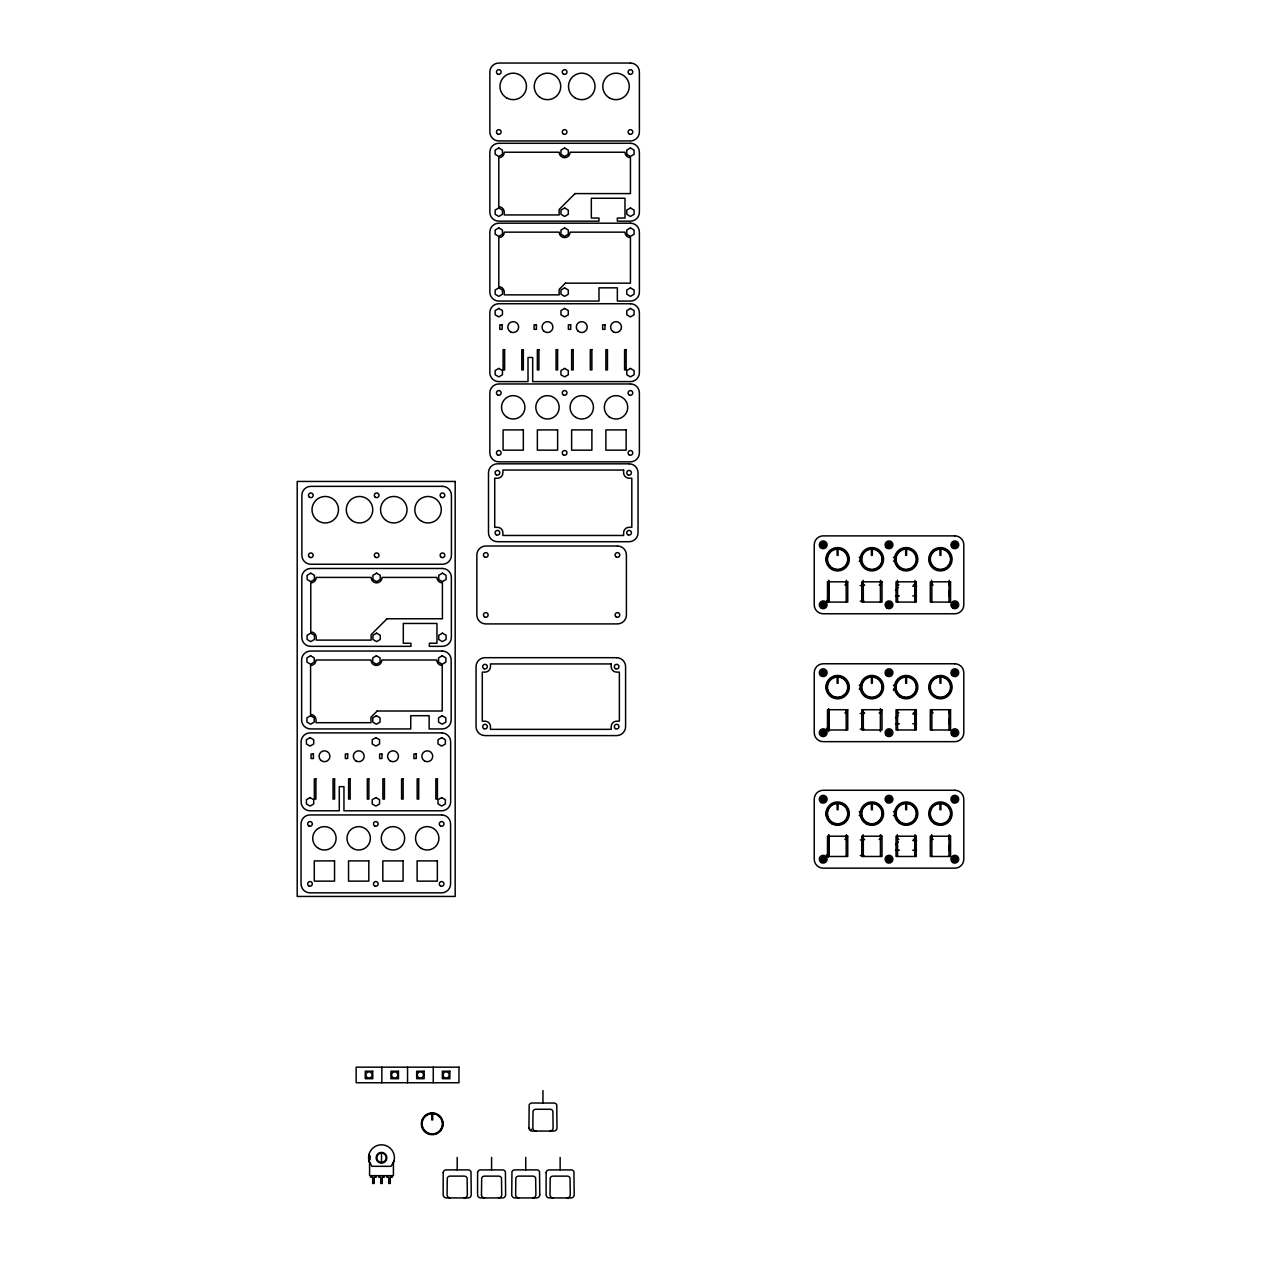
<?xml version="1.0" encoding="UTF-8"?>
<svg xmlns="http://www.w3.org/2000/svg" width="1261" height="1261" viewBox="0 0 1261 1261"><rect width="100%" height="100%" fill="white"/><g stroke="black" fill="none" stroke-linecap="round" stroke-linejoin="round"><path stroke-width="1.5" d="M369 1154.398L369 1161.097L371.916 1166.315L391.083 1166.315L393.984 1161.097M895.483 590.164L898.131 587.516M895.483 718.061L898.131 715.413M895.483 844.555L898.131 841.907M859.214 557.299L860.506 557.299L860.506 561.192L859.214 561.192M893.482 557.299L894.79 557.299L894.79 561.192L893.482 561.192M844.854 584.946L846.415 584.946L846.415 580.281M864.636 584.946L863.076 584.946L863.076 580.281M879.122 584.946L880.682 584.946L880.682 580.281M898.904 584.946L897.359 584.946L897.359 580.281M913.405 584.946L914.95 584.946L914.95 580.281M933.187 584.946L931.627 584.946L931.627 580.281M860.254 585.577L863.927 585.577M912.822 586.192L916.637 586.192M895.531 595.854L899.361 595.854M912.759 595.854L916.574 595.854M860.254 601.15L863.927 601.15M859.214 685.196L860.506 685.196L860.506 689.089L859.214 689.089M893.482 685.196L894.79 685.196L894.79 689.089L893.482 689.089L893.671 690.492M844.854 712.843L846.415 712.843L846.415 709.722M864.636 712.843L863.076 712.843L863.076 709.722M879.122 712.843L880.682 712.843L880.682 709.722M898.904 712.843L897.359 712.843L897.359 709.722M913.405 712.843L914.95 712.843L914.95 709.722M933.187 712.843L931.627 712.843L931.627 709.722M860.254 713.458L863.927 713.458M912.822 714.089L916.637 714.089M895.531 723.751L899.361 723.751M912.759 723.751L916.574 723.751M860.254 729.047L863.927 729.047M859.214 811.69L860.506 811.69L860.506 815.583L859.214 815.583M893.482 811.69L894.79 811.69L894.79 815.583L893.482 815.583M844.854 839.337L846.415 839.337L846.415 834.656M864.636 839.337L863.076 839.337L863.076 834.656M879.122 839.337L880.682 839.337L880.682 834.656M898.904 839.337L897.359 839.337L897.359 834.656M913.405 839.337L914.95 839.337L914.95 834.656M933.187 839.337L931.627 839.337L931.627 834.656M860.254 839.952L863.927 839.952M912.822 840.583L916.637 840.583M895.531 850.245L899.361 850.245M912.759 850.245L916.574 850.245M860.254 855.541L863.927 855.541M368.827 1155.801L370.119 1155.801L370.119 1159.694L368.827 1159.694M949.375 590.873L949.375 596.264M949.375 718.754L949.375 724.161M949.375 845.248L949.375 850.655M949.234 580.281L949.234 584.946M949.234 709.722L949.234 712.843M949.234 834.656L949.234 839.337M948.997 581.825L948.997 602.08M948.997 709.722L948.997 729.977M948.997 836.216L948.997 856.471M940.895 549.181L940.895 555.344L939.965 555.344L939.965 549.181M940.895 677.078L940.895 683.241L939.965 683.241L939.965 677.078M940.895 803.572L940.895 809.735L939.965 809.735L939.965 803.572M931.863 581.825L931.863 602.08M931.863 709.722L931.863 729.977M931.863 836.216L931.863 856.471M915.738 590.873L915.738 596.264M915.738 718.754L915.738 724.161M915.738 845.248L915.738 850.655M914.729 581.825L914.729 602.08M914.729 709.722L914.729 729.977M914.729 836.216L914.729 856.471M906.627 549.181L906.627 555.344L905.682 555.344L905.682 549.181M906.627 677.078L906.627 683.241L905.682 683.241L905.682 677.078M906.627 803.572L906.627 809.735L905.682 809.735L905.682 803.572M897.58 581.825L897.58 602.08M897.58 709.722L897.58 729.977M897.58 836.216L897.58 856.471M895.089 556.984L895.089 561.508M895.089 684.881L895.089 689.404M895.089 811.375L895.089 815.883M880.367 580.643L880.446 602.08M880.367 708.524L880.367 731.585M880.367 835.018L880.446 856.471M872.344 549.181L872.344 555.344L871.414 555.344L871.414 549.181M872.344 677.078L872.344 683.241L871.414 683.241L871.414 677.078M872.344 803.572L872.344 809.735L871.414 809.735L871.414 803.572M863.312 581.825L863.312 602.08M863.312 709.722L863.312 729.977M863.312 836.216L863.312 856.471M860.822 556.984L860.822 561.508M860.822 684.881L860.822 689.404M860.822 811.375L860.822 815.883M846.178 581.825L846.178 602.08M846.178 709.722L846.178 729.977M846.178 836.216L846.178 856.471M838.076 549.181L838.076 555.344L837.146 555.344L837.146 549.181M838.076 677.078L838.076 683.241L837.146 683.241L837.146 677.078M838.076 803.572L838.076 809.735L837.146 809.735L837.146 803.572M829.044 581.825L829.044 602.08M829.044 709.722L829.044 729.977M829.044 836.216L829.044 856.471M828.808 580.281L828.808 584.946M828.808 709.722L828.808 712.843M828.808 834.656L828.808 839.337M828.65 580.643L828.65 601.765M828.65 708.524L828.65 731.585M828.65 835.018L828.65 856.156M826.554 556.984L826.554 561.508M826.554 684.881L826.554 689.404M826.554 811.375L826.554 815.883M560.136 1157.44L560.136 1169.909M542.955 1090.576L542.955 1103.044M539.771 1194.813L539.55 1171.768A2.948 2.948 0 0 0 536.792 1169.893L514.693 1169.893A2.948 2.948 0 0 0 511.95 1171.768L511.73 1194.813A3.152 3.152 0 0 0 514.914 1197.918L536.571 1197.934A3.152 3.152 0 0 0 539.787 1194.813M528.942 1127.965L529.163 1104.92A2.948 2.948 0 0 1 531.906 1103.028L554.02 1103.044A2.948 2.948 0 0 1 556.763 1104.92L556.984 1127.965A3.152 3.152 0 0 1 553.8 1131.054L532.126 1131.085A3.152 3.152 0 0 1 528.911 1127.965M525.742 1157.425L525.742 1169.893M491.585 1157.44L491.585 1169.909M481.466 1194.829L481.686 1178.026A2.948 2.948 0 0 1 484.429 1176.135L498.757 1176.135A2.948 2.948 0 0 1 501.5 1178.026L501.72 1194.829A3.152 3.152 0 0 1 498.521 1197.918M457.207 1157.425L457.207 1169.893M433.264 1067.169L433.264 1082.742M432.696 1113.747L432.696 1119.926L431.766 1119.926L431.766 1113.747M407.555 1067.169L407.555 1082.742M393.416 1162.469L393.416 1175.662L369.583 1175.662L369.583 1162.469M392.25 1175.662L392.25 1177.222L390.295 1177.222L390.295 1183.448L388.735 1183.448L388.735 1177.222L386.796 1177.222L386.796 1175.662M384.227 1175.662L384.227 1177.222L382.272 1177.222L382.272 1183.448L380.712 1183.448L380.712 1177.222L378.773 1177.222L378.773 1175.662M381.847 1067.169L381.847 1082.742M381.5 1153.074L381.5 1162.421M376.204 1175.662L376.204 1177.222L374.249 1177.222L374.249 1183.448L372.689 1183.448L372.689 1177.222L370.75 1177.222L370.75 1175.662M882.085 810.902A10.561 10.561 0 0 1 874.614 823.827M869.144 823.827A10.561 10.561 0 0 1 862.745 818.909M861.689 816.356A10.561 10.561 0 0 1 861.689 810.902M864.415 806.157A10.561 10.561 0 0 1 879.343 806.157M950.621 810.902A10.561 10.561 0 0 1 947.894 821.1M945.703 822.771A10.561 10.561 0 0 1 943.165 823.827M937.695 823.827A10.561 10.561 0 0 1 930.224 816.356M930.224 810.902A10.561 10.561 0 0 1 931.28 808.348M932.967 806.157A10.561 10.561 0 0 1 943.165 803.43M945.703 804.486A10.561 10.561 0 0 1 949.565 808.348M826.522 854.863A5.454 5.454 0 0 1 828.241 857.102M916.353 810.902A10.561 10.561 0 0 1 916.353 816.356M915.297 818.909A10.561 10.561 0 0 1 913.626 821.1M911.435 822.771A10.561 10.561 0 0 1 908.882 823.827M903.428 823.827A10.561 10.561 0 0 1 895.956 810.902M898.683 806.157A10.561 10.561 0 0 1 915.297 808.348M847.818 816.356A10.561 10.561 0 0 1 840.346 823.827M834.877 823.827A10.561 10.561 0 0 1 832.339 822.771M830.148 821.1A10.561 10.561 0 0 1 832.339 804.486M834.877 803.43A10.561 10.561 0 0 1 845.075 806.157M846.762 808.348A10.561 10.561 0 0 1 847.818 810.902M874.614 676.936A10.561 10.561 0 0 1 877.167 696.277M874.614 697.333A10.561 10.561 0 0 1 869.144 697.333M866.606 696.277A10.561 10.561 0 0 1 869.144 676.936M947.894 679.679A10.561 10.561 0 0 1 945.703 696.277M943.165 697.333A10.561 10.561 0 0 1 932.967 694.606M931.28 692.415A10.561 10.561 0 0 1 929.861 687.135M930.224 684.408A10.561 10.561 0 0 1 937.695 676.936M943.165 676.936A10.561 10.561 0 0 1 945.703 677.992M908.882 676.936A10.561 10.561 0 0 1 911.435 696.277M908.882 697.333A10.561 10.561 0 0 1 895.956 689.877A10.561 10.561 0 0 1 903.428 676.936M826.522 728.385A5.454 5.454 0 0 1 828.241 730.623M848.164 687.135A10.561 10.561 0 0 1 846.762 692.415M845.075 694.606A10.561 10.561 0 0 1 834.877 697.333M832.339 696.277A10.561 10.561 0 0 1 834.877 676.936M840.346 676.936A10.561 10.561 0 0 1 847.818 684.408M826.522 600.488A5.454 5.454 0 0 1 827.925 602.08M484.65 1197.918A3.152 3.152 0 0 1 481.434 1194.829M464.143 1197.918A3.152 3.152 0 0 0 467.358 1194.813L467.106 1178.01A2.948 2.948 0 0 0 464.363 1176.119L450.035 1176.119A2.948 2.948 0 0 0 447.292 1178.01L447.072 1194.813A3.152 3.152 0 0 0 450.272 1197.918M532.678 1197.918A3.152 3.152 0 0 0 535.893 1194.813L535.641 1178.01A2.948 2.948 0 0 0 532.899 1176.119L518.586 1176.119A2.948 2.948 0 0 0 515.844 1178.01L515.623 1194.813A3.152 3.152 0 0 0 518.807 1197.918M531.559 1129.43A1.576 1.576 0 0 1 531.07 1129.162M549.891 1131.054A3.152 3.152 0 0 0 553.106 1127.965L552.87 1111.146A2.948 2.948 0 0 0 550.127 1109.27L535.799 1109.27A2.948 2.948 0 0 0 533.056 1111.146L532.836 1127.965A3.152 3.152 0 0 0 536.02 1131.054M947.894 551.782A10.561 10.561 0 0 1 947.894 566.709M943.165 569.452A10.561 10.561 0 0 1 930.224 561.98M930.224 556.511A10.561 10.561 0 0 1 943.165 549.039M916.353 556.511A10.561 10.561 0 0 1 916.353 561.98M915.297 564.518A10.561 10.561 0 0 1 913.626 566.709M908.882 569.452A10.561 10.561 0 0 1 900.874 550.095M903.428 549.039A10.561 10.561 0 0 1 908.882 549.039M913.626 551.782A10.561 10.561 0 0 1 915.297 553.973M877.167 550.095A10.561 10.561 0 0 1 869.144 569.452M861.689 561.98A10.561 10.561 0 0 1 861.689 556.511M869.144 549.039A10.561 10.561 0 0 1 874.614 549.039M847.818 561.98A10.561 10.561 0 0 1 834.877 569.452M830.148 566.709A10.561 10.561 0 0 1 830.148 551.782M834.877 549.039A10.561 10.561 0 0 1 847.818 556.511M442.438 1121.076A10.561 10.561 0 0 1 439.695 1131.275M437.52 1132.961A10.561 10.561 0 0 1 434.966 1134.017M429.497 1134.017A10.561 10.561 0 0 1 422.041 1126.546M422.041 1121.076A10.561 10.561 0 0 1 423.081 1118.539M424.768 1116.348A10.561 10.561 0 0 1 434.966 1113.621M437.52 1114.661A10.561 10.561 0 0 1 441.382 1118.539M370.293 1164.202A12.925 12.925 0 0 1 381.5 1144.815A12.925 12.925 0 0 1 392.691 1164.202M567.072 1197.918A3.152 3.152 0 0 0 570.287 1194.829L570.035 1178.026A2.948 2.948 0 0 0 567.292 1176.135L552.98 1176.135A2.948 2.948 0 0 0 550.222 1178.026L550.001 1194.829A3.152 3.152 0 0 0 553.201 1197.918M443.21 1172.557L443.178 1194.813A3.152 3.152 0 0 0 446.362 1197.918L468.036 1197.934A3.152 3.152 0 0 0 471.251 1194.813L470.999 1171.768A2.948 2.948 0 0 0 468.257 1169.893L446.142 1169.893A2.948 2.948 0 0 0 443.399 1171.768L443.21 1172.557M477.588 1172.572L477.572 1194.829A3.152 3.152 0 0 0 480.756 1197.918L502.43 1197.95A3.152 3.152 0 0 0 505.629 1194.829L505.393 1171.784A2.948 2.948 0 0 0 502.65 1169.909L480.536 1169.909A2.948 2.948 0 0 0 477.793 1171.784L477.588 1172.572M546.139 1172.572L546.108 1194.829A3.152 3.152 0 0 0 549.307 1197.918L570.965 1197.95A3.152 3.152 0 0 0 574.181 1194.829L573.928 1171.784A2.948 2.948 0 0 0 571.186 1169.909L549.071 1169.909A2.948 2.948 0 0 0 546.328 1171.784L546.139 1172.572M575.063 193.595L559.159 209.484L559.159 214.937L504.258 214.937L504.258 212.211A5.454 5.454 0 0 0 498.804 206.757L498.804 157.688A5.454 5.454 0 0 0 504.258 152.234L559.159 152.234A5.454 5.454 0 0 0 564.613 157.688A5.454 5.454 0 0 0 570.067 152.234L624.983 152.234A5.454 5.454 0 0 0 630.437 157.688L630.437 193.595L575.063 193.595M565.401 283.158L559.159 289.399L559.159 294.853L504.258 294.853L504.258 292.126A5.454 5.454 0 0 0 498.804 286.673L498.804 237.604A5.454 5.454 0 0 0 504.258 232.15L559.159 232.15A5.454 5.454 0 0 0 564.613 237.604A5.454 5.454 0 0 0 570.067 232.15L624.983 232.15A5.454 5.454 0 0 0 630.437 237.604L630.437 283.158L565.401 283.158M387.032 618.773L371.144 634.661L371.144 640.115L316.227 640.115L316.227 637.388A5.454 5.454 0 0 0 310.773 631.934L310.773 582.866A5.454 5.454 0 0 0 316.227 577.412L371.144 577.412A5.454 5.454 0 0 0 376.598 582.866A5.454 5.454 0 0 0 382.036 577.412L436.952 577.412A5.454 5.454 0 0 0 442.406 582.866L442.406 618.773L387.032 618.773M377.181 711.015L370.955 717.257L370.955 722.695L316.038 722.695L316.038 719.968A5.454 5.454 0 0 0 310.584 714.53L310.584 665.445A5.454 5.454 0 0 0 316.038 660.007L370.955 660.007A5.454 5.454 0 0 0 376.393 665.445A5.454 5.454 0 0 0 381.847 660.007L436.763 660.007A5.454 5.454 0 0 0 442.217 665.445L442.217 711.015L377.181 711.015M498.804 148.01L495.147 150.122L495.147 154.346L498.804 156.459L502.461 154.346L502.461 150.122L498.804 148.01M564.613 148.01L560.956 150.122L560.956 154.346L564.613 156.459L568.285 154.346L568.285 150.122L564.613 148.01M498.804 207.986L495.147 210.098L495.147 214.323L498.804 216.435L502.461 214.323L502.461 210.098L498.804 207.986M630.437 148.01L626.78 150.122L626.78 154.346L630.437 156.459L634.094 154.346L634.094 150.122L630.437 148.01M498.804 227.926L495.147 230.038L495.147 234.262L498.804 236.374L502.461 234.262L502.461 230.038L498.804 227.926M564.613 207.986L560.956 210.098L560.956 214.323L564.613 216.435L568.285 214.323L568.285 210.098L564.613 207.986M564.613 227.926L560.956 230.038L560.956 234.262L564.613 236.374L568.285 234.262L568.285 230.038L564.613 227.926M630.437 207.986L626.78 210.098L626.78 214.323L630.437 216.435L634.094 214.323L634.094 210.098L630.437 207.986M498.804 287.902L495.147 290.014L495.147 294.239L498.804 296.351L502.461 294.239L502.461 290.014L498.804 287.902M630.437 227.926L626.78 230.038L626.78 234.262L630.437 236.374L634.094 234.262L634.094 230.038L630.437 227.926M498.804 308.456L495.147 310.569L495.147 314.793L498.804 316.905L502.461 314.793L502.461 310.569L498.804 308.456M564.613 287.902L560.956 290.014L560.956 294.239L564.613 296.351L568.285 294.239L568.285 290.014L564.613 287.902M564.613 308.456L560.956 310.569L560.956 314.793L564.613 316.905L568.285 314.793L568.285 310.569L564.613 308.456M630.437 287.902L626.78 290.014L626.78 294.239L630.437 296.351L634.094 294.239L634.094 290.014L630.437 287.902M498.804 368.433L495.147 370.545L495.147 374.769L498.804 376.881L502.461 374.769L502.461 370.545L498.804 368.433M630.437 308.456L626.78 310.569L626.78 314.793L630.437 316.905L634.094 314.793L634.094 310.569L630.437 308.456M564.613 368.433L560.956 370.545L560.956 374.769L564.613 376.881L568.285 374.769L568.285 370.545L564.613 368.433M630.437 368.433L626.78 370.545L626.78 374.769L630.437 376.881L634.094 374.769L634.094 370.545L630.437 368.433M310.773 573.188L307.117 575.3L307.117 579.524L310.773 581.636L314.43 579.524L314.43 575.3L310.773 573.188M376.598 573.188L372.925 575.3L372.925 579.524L376.598 581.636L380.255 579.524L380.255 575.3L376.598 573.188M310.773 633.164L307.117 635.276L307.117 639.5L310.773 641.613L314.43 639.5L314.43 635.276L310.773 633.164M442.406 573.188L438.749 575.3L438.749 579.524L442.406 581.636L446.063 579.524L446.063 575.3L442.406 573.188M310.584 655.767L306.927 657.879L306.927 662.12L310.584 664.232L314.241 662.12L314.241 657.879L310.584 655.767M376.598 633.164L372.925 635.276L372.925 639.5L376.598 641.613L380.255 639.5L380.255 635.276L376.598 633.164M376.393 655.767L372.736 657.879L372.736 662.12L376.393 664.232L380.065 662.12L380.065 657.879L376.393 655.767M442.406 633.164L438.749 635.276L438.749 639.5L442.406 641.613L446.063 639.5L446.063 635.276L442.406 633.164M310.584 715.744L306.927 717.856L306.927 722.096L310.584 724.208L314.241 722.096L314.241 717.856L310.584 715.744M442.217 655.767L438.56 657.879L438.56 662.12L442.217 664.232L445.874 662.12L445.874 657.879L442.217 655.767M310.064 737.622L306.407 739.734L306.407 743.974L310.064 746.086L313.721 743.974L313.721 739.734L310.064 737.622M376.393 715.744L372.736 717.856L372.736 722.096L376.393 724.208L380.065 722.096L380.065 717.856L376.393 715.744M375.888 737.622L372.216 739.734L372.216 743.974L375.888 746.086L379.545 743.974L379.545 739.734L375.888 737.622M442.217 715.744L438.56 717.856L438.56 722.096L442.217 724.208L445.874 722.096L445.874 717.856L442.217 715.744M310.064 797.598L306.407 799.71L306.407 803.935L310.064 806.063L313.721 803.935L313.721 799.71L310.064 797.598M441.697 737.622L438.04 739.734L438.04 743.974L441.697 746.086L445.354 743.974L445.354 739.734L441.697 737.622M375.888 797.598L372.216 799.71L372.216 803.935L375.888 806.063L379.545 803.935L379.545 799.71L375.888 797.598M823.197 543.27L821.857 544.058L823.197 546.391L824.552 545.619L823.197 543.27M441.697 797.598L438.04 799.71L438.04 803.935L441.697 806.063L445.354 803.935L445.354 799.71L441.697 797.598M889.021 543.27L887.665 544.058L889.021 546.391L890.361 545.619L889.021 543.27M823.197 603.247L821.857 604.035L823.197 606.368L824.552 605.595L823.197 603.247M954.829 543.27L953.489 544.058L954.829 546.391L956.185 545.619L954.829 543.27M889.021 603.247L887.665 604.035L889.021 606.368L890.361 605.595L889.021 603.247M823.197 671.167L821.857 671.955L823.197 674.288L824.552 673.516L823.197 671.167M954.829 603.247L953.489 604.035L954.829 606.368L956.185 605.595L954.829 603.247M889.021 671.167L887.665 671.955L889.021 674.288L890.361 673.516L889.021 671.167M823.197 731.144L821.857 731.932L823.197 734.265L824.552 733.476L823.197 731.144M954.829 671.167L953.489 671.955L954.829 674.288L956.185 673.516L954.829 671.167M889.021 731.144L887.665 731.932L889.021 734.265L890.361 733.476L889.021 731.144M823.197 797.661L821.857 798.449L823.197 800.782L824.552 799.994L823.197 797.661M954.829 731.144L953.489 731.932L954.829 734.265L956.185 733.476L954.829 731.144M889.021 797.661L887.665 798.449L889.021 800.782L890.361 799.994L889.021 797.661M823.197 857.638L821.857 858.41L823.197 860.759L824.552 859.97L823.197 857.638M954.829 797.661L953.489 798.449L954.829 800.782L956.185 799.994L954.829 797.661M889.021 857.638L887.665 858.41L889.021 860.759L890.361 859.97L889.021 857.638M954.829 857.638L953.489 858.41L954.829 860.759L956.185 859.97L954.829 857.638M837.619 549.118L834.987 549.465A10.12 10.12 0 0 0 829.312 565.054A10.12 10.12 0 0 0 845.91 565.054A10.12 10.12 0 0 0 840.236 549.465L837.619 549.118M871.887 549.118L869.27 549.465A10.12 10.12 0 0 0 863.596 565.054A10.12 10.12 0 0 0 880.178 565.054A10.12 10.12 0 0 0 874.503 549.465L871.887 549.118M906.155 549.118L903.538 549.465A10.12 10.12 0 0 0 897.864 565.054A10.12 10.12 0 0 0 914.446 565.054A10.12 10.12 0 0 0 908.771 549.465L906.155 549.118M940.422 549.118L937.806 549.465A10.12 10.12 0 0 0 932.131 565.054A10.12 10.12 0 0 0 948.713 565.054A10.12 10.12 0 0 0 943.039 549.465L940.422 549.118M837.619 677.015L834.987 677.362A10.12 10.12 0 0 0 829.312 692.951A10.12 10.12 0 0 0 845.91 692.951A10.12 10.12 0 0 0 840.236 677.362L837.619 677.015M871.887 677.015L869.27 677.362A10.12 10.12 0 0 0 863.596 692.951A10.12 10.12 0 0 0 880.178 692.951A10.12 10.12 0 0 0 874.503 677.362L871.887 677.015M906.155 677.015L903.538 677.362A10.12 10.12 0 0 0 897.864 692.951A10.12 10.12 0 0 0 914.446 692.951A10.12 10.12 0 0 0 908.771 677.362L906.155 677.015M940.422 677.015L937.806 677.362A10.12 10.12 0 0 0 932.131 692.951A10.12 10.12 0 0 0 948.713 692.951A10.12 10.12 0 0 0 943.039 677.362L940.422 677.015M837.619 803.509L834.987 803.856A10.12 10.12 0 0 0 829.312 819.445A10.12 10.12 0 0 0 845.91 819.445A10.12 10.12 0 0 0 840.236 803.856L837.619 803.509M871.887 803.509L869.27 803.856A10.12 10.12 0 0 0 863.596 819.445A10.12 10.12 0 0 0 880.178 819.445A10.12 10.12 0 0 0 874.503 803.856L871.887 803.509M906.155 803.509L903.538 803.856A10.12 10.12 0 0 0 897.864 819.445A10.12 10.12 0 0 0 914.446 819.445A10.12 10.12 0 0 0 908.771 803.856L906.155 803.509M940.422 803.509L937.806 803.856A10.12 10.12 0 0 0 932.131 819.445A10.12 10.12 0 0 0 948.713 819.445A10.12 10.12 0 0 0 943.039 803.856L940.422 803.509M432.239 1113.684L429.607 1114.03A10.12 10.12 0 0 0 423.932 1129.62A10.12 10.12 0 0 0 440.53 1129.62A10.12 10.12 0 0 0 434.856 1114.03L432.239 1113.684M630.437 63.05L498.804 63.05A8.953 8.953 0 0 0 489.851 72.003L489.851 131.979A8.953 8.953 0 0 0 498.804 140.933L630.437 140.933A8.953 8.953 0 0 0 639.39 131.979L639.39 72.003A8.953 8.953 0 0 0 630.437 63.05M630.437 143.281L498.804 143.281A8.953 8.953 0 0 0 489.851 152.234L489.851 212.211A8.953 8.953 0 0 0 498.804 221.164L598.975 221.164L598.975 218.043L591.33 218.043L591.33 198.261L624.983 198.261L624.983 218.043L617.354 218.043L617.354 221.164L630.437 221.164A8.953 8.953 0 0 0 639.39 212.211L639.39 152.234A8.953 8.953 0 0 0 630.437 143.281M630.437 223.197L498.804 223.197A8.953 8.953 0 0 0 489.851 232.15L489.851 292.126A8.953 8.953 0 0 0 498.804 301.08L598.975 301.08L598.975 287.839L617.354 287.839L617.354 301.08L630.437 301.08A8.953 8.953 0 0 0 639.39 292.126L639.39 232.15A8.953 8.953 0 0 0 630.437 223.197M630.437 303.728L498.804 303.728A8.953 8.953 0 0 0 489.851 312.681L489.851 372.657A8.953 8.953 0 0 0 498.804 381.61L528.012 381.61L528.012 357.478L532.678 357.478L532.678 381.61L630.437 381.61A8.953 8.953 0 0 0 639.39 372.657L639.39 312.681A8.953 8.953 0 0 0 630.437 303.728M502.146 324.834L499.813 324.834L499.813 329.357L502.146 329.357L502.146 324.834M536.429 324.834L534.081 324.834L534.081 329.357L536.429 329.357L536.429 324.834M570.697 324.834L568.364 324.834L568.364 329.357L570.697 329.357L570.697 324.834M604.965 324.834L602.632 324.834L602.632 329.357L604.965 329.357L604.965 324.834M504.636 349.675L503.092 349.675L503.092 369.93L504.636 369.93L504.636 349.675M523.331 349.675L521.786 349.675L521.786 369.93L523.331 369.93L523.331 349.675M538.92 349.675L537.359 349.675L537.359 369.93L538.92 369.93L538.92 349.675M557.614 349.675L556.054 349.675L556.054 369.93L557.614 369.93L557.614 349.675M573.188 349.675L571.627 349.675L571.627 369.93L573.188 369.93L573.188 349.675M591.882 349.675L590.321 349.675L590.321 369.93L591.882 369.93L591.882 349.675M607.455 349.675L605.895 349.675L605.895 369.93L607.455 369.93L607.455 349.675M626.15 349.675L624.589 349.675L624.589 369.93L626.15 369.93L626.15 349.675M630.437 383.959L498.804 383.959A8.953 8.953 0 0 0 489.851 392.912L489.851 452.888A8.953 8.953 0 0 0 498.804 461.841L630.437 461.841A8.953 8.953 0 0 0 639.39 452.888L639.39 392.912A8.953 8.953 0 0 0 630.437 383.959M523.331 429.906L503.092 429.906L503.092 450.161L523.331 450.161L523.331 429.906M557.614 429.906L537.359 429.906L537.359 450.161L557.614 450.161L557.614 429.906M591.882 429.906L571.627 429.906L571.627 450.161L591.882 450.161L591.882 429.906M626.15 429.906L605.895 429.906L605.895 450.161L626.15 450.161L626.15 429.906M629.081 463.812L497.449 463.812A8.953 8.953 0 0 0 488.496 472.78L488.496 532.741A8.953 8.953 0 0 0 497.449 541.71L629.081 541.71A8.953 8.953 0 0 0 638.034 532.741L638.034 472.78A8.953 8.953 0 0 0 629.081 463.812M623.628 470.054L502.903 470.054L502.903 472.78A5.454 5.454 0 0 1 497.449 478.218L494.722 478.218L494.722 527.303L497.449 527.303A5.454 5.454 0 0 1 502.903 532.741L502.903 535.468L623.628 535.468L623.628 532.741A5.454 5.454 0 0 1 629.081 527.303L631.808 527.303L631.808 478.218L629.081 478.218A5.454 5.454 0 0 1 623.628 472.78L623.628 470.054M455.174 481.45L297.202 481.45L297.202 896.445L455.174 896.445L455.174 481.45M442.469 486.352L310.836 486.352A8.953 8.953 0 0 0 301.883 495.321L301.883 555.297A8.953 8.953 0 0 0 310.836 564.25L442.469 564.25A8.953 8.953 0 0 0 451.422 555.297L451.422 495.321A8.953 8.953 0 0 0 442.469 486.352M954.829 535.878L823.197 535.878A8.953 8.953 0 0 0 814.243 544.831L814.243 604.807A8.953 8.953 0 0 0 823.197 613.76L954.829 613.76A8.953 8.953 0 0 0 963.798 604.807L963.798 544.831A8.953 8.953 0 0 0 954.829 535.878M617.449 546.013L485.816 546.013A8.953 8.953 0 0 0 476.847 554.982L476.847 614.958A8.953 8.953 0 0 0 485.816 623.911L617.449 623.911A8.953 8.953 0 0 0 626.402 614.958L626.402 554.982A8.953 8.953 0 0 0 617.449 546.013M442.406 568.459L310.773 568.459A8.953 8.953 0 0 0 301.82 577.412L301.82 637.388A8.953 8.953 0 0 0 310.773 646.341L410.944 646.341L410.944 643.236L403.299 643.236L403.299 623.454L436.952 623.454L436.952 643.236L429.323 643.236L429.323 646.341L442.406 646.341A8.953 8.953 0 0 0 451.359 637.388L451.359 577.412A8.953 8.953 0 0 0 442.406 568.459M847.739 581.825L827.484 581.825L827.484 602.08L847.739 602.08L847.739 581.825M882.006 581.825L861.752 581.825L861.752 602.08L882.006 602.08L882.006 581.825M916.274 581.825L896.035 581.825L896.035 602.08L916.274 602.08L916.274 581.825M950.558 581.825L930.303 581.825L930.303 602.08L950.558 602.08L950.558 581.825M442.217 651.039L310.584 651.039A8.953 8.953 0 0 0 301.631 660.007L301.631 719.968A8.953 8.953 0 0 0 310.584 728.937L410.755 728.937L410.755 715.696L429.134 715.696L429.134 728.937L442.217 728.937A8.953 8.953 0 0 0 451.17 719.968L451.17 660.007A8.953 8.953 0 0 0 442.217 651.039M616.645 657.69L485.012 657.69A8.953 8.953 0 0 0 476.059 666.659L476.059 726.635A8.953 8.953 0 0 0 485.012 735.589L616.645 735.589A8.953 8.953 0 0 0 625.598 726.635L625.598 666.659A8.953 8.953 0 0 0 616.645 657.69M611.191 663.932L490.466 663.932L490.466 666.659A5.454 5.454 0 0 1 485.012 672.113L482.285 672.113L482.285 721.182L485.012 721.182A5.454 5.454 0 0 1 490.466 726.635L490.466 729.347L611.191 729.347L611.191 726.635A5.454 5.454 0 0 1 616.645 721.182L619.372 721.182L619.372 672.113L616.645 672.113A5.454 5.454 0 0 1 611.191 666.659L611.191 663.932M954.829 663.775L823.197 663.775A8.953 8.953 0 0 0 814.243 672.728L814.243 732.704A8.953 8.953 0 0 0 823.197 741.657L954.829 741.657A8.953 8.953 0 0 0 963.798 732.704L963.798 672.728A8.953 8.953 0 0 0 954.829 663.775M847.739 709.722L827.484 709.722L827.484 729.977L847.739 729.977L847.739 709.722M882.006 709.722L861.752 709.722L861.752 729.977L882.006 729.977L882.006 709.722M916.274 709.722L896.035 709.722L896.035 729.977L916.274 729.977L916.274 709.722M950.558 709.722L930.303 709.722L930.303 729.977L950.558 729.977L950.558 709.722M441.697 732.893L310.064 732.893A8.953 8.953 0 0 0 301.111 741.862L301.111 801.823A8.953 8.953 0 0 0 310.064 810.791L339.272 810.791L339.272 786.643L343.954 786.643L343.954 810.791L441.697 810.791A8.953 8.953 0 0 0 450.65 801.823L450.65 741.862A8.953 8.953 0 0 0 441.697 732.893M313.422 753.999L311.073 753.999L311.073 758.523L313.422 758.523L313.422 753.999M347.689 753.999L345.356 753.999L345.356 758.523L347.689 758.523L347.689 753.999M381.957 753.999L379.624 753.999L379.624 758.523L381.957 758.523L381.957 753.999M416.225 753.999L413.892 753.999L413.892 758.523L416.225 758.523L416.225 753.999M315.912 778.857L314.352 778.857L314.352 799.096L315.912 799.096L315.912 778.857M334.606 778.857L333.046 778.857L333.046 799.096L334.606 799.096L334.606 778.857M350.18 778.857L348.619 778.857L348.619 799.096L350.18 799.096L350.18 778.857M368.874 778.857L367.314 778.857L367.314 799.096L368.874 799.096L368.874 778.857M384.447 778.857L382.887 778.857L382.887 799.096L384.447 799.096L384.447 778.857M403.142 778.857L401.581 778.857L401.581 799.096L403.142 799.096L403.142 778.857M418.715 778.857L417.17 778.857L417.17 799.096L418.715 799.096L418.715 778.857M437.409 778.857L435.849 778.857L435.849 799.096L437.409 799.096L437.409 778.857M954.829 790.269L823.197 790.269A8.953 8.953 0 0 0 814.243 799.222L814.243 859.198A8.953 8.953 0 0 0 823.197 868.151L954.829 868.151A8.953 8.953 0 0 0 963.798 859.198L963.798 799.222A8.953 8.953 0 0 0 954.829 790.269M441.634 814.937L310.001 814.937A8.953 8.953 0 0 0 301.048 823.906L301.048 883.866A8.953 8.953 0 0 0 310.001 892.835L441.634 892.835A8.953 8.953 0 0 0 450.587 883.866L450.587 823.906A8.953 8.953 0 0 0 441.634 814.937M847.739 836.216L827.484 836.216L827.484 856.471L847.739 856.471L847.739 836.216M882.006 836.216L861.752 836.216L861.752 856.471L882.006 856.471L882.006 836.216M916.274 836.216L896.035 836.216L896.035 856.471L916.274 856.471L916.274 836.216M950.558 836.216L930.303 836.216L930.303 856.471L950.558 856.471L950.558 836.216M334.543 860.9L314.288 860.9L314.288 881.14L334.543 881.14L334.543 860.9M368.811 860.9L348.556 860.9L348.556 881.14L368.811 881.14L368.811 860.9M403.079 860.9L382.824 860.9L382.824 881.14L403.079 881.14L403.079 860.9M437.346 860.9L417.107 860.9L417.107 881.14L437.346 881.14L437.346 860.9M458.957 1067.169L356.154 1067.169L356.154 1082.742L458.957 1082.742L458.957 1067.169M372.736 1071.219L365.264 1071.219L365.264 1078.691L372.736 1078.691L372.736 1071.219M398.444 1071.219L390.957 1071.219L390.957 1078.691L398.444 1078.691L398.444 1071.219M424.137 1071.219L416.666 1071.219L416.666 1078.691L424.137 1078.691L424.137 1071.219M449.846 1071.219L442.375 1071.219L442.375 1078.691L449.846 1078.691L449.846 1071.219M496.282 534.774A2.333 2.333 0 0 0 499.782 532.741A2.333 2.333 0 0 0 496.282 530.723A2.333 2.333 0 0 0 496.282 534.774M496.282 474.798A2.333 2.333 0 0 0 499.782 472.78A2.333 2.333 0 0 0 496.282 470.747A2.333 2.333 0 0 0 496.282 474.798M627.915 474.798A2.333 2.333 0 0 0 631.414 472.78A2.333 2.333 0 0 0 627.915 470.747A2.333 2.333 0 0 0 627.915 474.798M627.915 534.774A2.333 2.333 0 0 0 631.414 532.741A2.333 2.333 0 0 0 627.915 530.723A2.333 2.333 0 0 0 627.915 534.774M822.03 801.239A2.333 2.333 0 0 0 825.545 799.222A2.333 2.333 0 0 0 822.03 797.204A2.333 2.333 0 0 0 822.03 801.239M821.258 802.595A3.893 3.893 0 0 0 827.09 799.222A3.893 3.893 0 0 0 821.258 795.849A3.893 3.893 0 0 0 821.258 802.595M887.854 861.216A2.333 2.333 0 0 0 891.354 859.198A2.333 2.333 0 0 0 887.854 857.165A2.333 2.333 0 0 0 887.854 861.216M887.066 862.571A3.893 3.893 0 0 0 892.914 859.198A3.893 3.893 0 0 0 887.066 855.825A3.893 3.893 0 0 0 887.066 862.571M866.433 823.07A10.908 10.908 0 0 0 882.795 813.629A10.908 10.908 0 0 0 866.433 804.187A10.908 10.908 0 0 0 866.433 823.07M953.19 800.877A2.333 2.333 0 0 0 957.099 799.821A2.333 2.333 0 0 0 954.23 796.968A2.333 2.333 0 0 0 953.19 800.877M821.557 860.853A2.333 2.333 0 0 0 825.466 859.797A2.333 2.333 0 0 0 822.598 856.944A2.333 2.333 0 0 0 821.557 860.853M953.663 861.216A2.333 2.333 0 0 0 957.178 859.198A2.333 2.333 0 0 0 953.663 857.165A2.333 2.333 0 0 0 953.663 861.216M887.854 801.239A2.333 2.333 0 0 0 891.354 799.222A2.333 2.333 0 0 0 887.854 797.204A2.333 2.333 0 0 0 887.854 801.239M934.59 823.748A11.68 11.68 0 0 0 952.102 813.629A11.68 11.68 0 0 0 934.59 803.509A11.68 11.68 0 0 0 934.59 823.748M899.282 823.086A11.68 11.68 0 0 0 917.772 814.858A11.68 11.68 0 0 0 901.41 802.958A11.68 11.68 0 0 0 899.282 823.086M866.039 823.748A11.68 11.68 0 0 0 883.567 813.629A11.68 11.68 0 0 0 866.039 803.509A11.68 11.68 0 0 0 866.039 823.748M831.771 823.748A11.68 11.68 0 0 0 849.299 813.629A11.68 11.68 0 0 0 831.771 803.509A11.68 11.68 0 0 0 831.771 823.748M934.968 823.07A10.908 10.908 0 0 0 951.33 813.629A10.908 10.908 0 0 0 934.968 804.187A10.908 10.908 0 0 0 934.968 823.07M952.89 802.595A3.893 3.893 0 0 0 958.723 799.222A3.893 3.893 0 0 0 952.89 795.849A3.893 3.893 0 0 0 952.89 802.595M900.701 823.07A10.908 10.908 0 0 0 917.062 813.629A10.908 10.908 0 0 0 900.701 804.187A10.908 10.908 0 0 0 900.701 823.07M952.89 862.571A3.893 3.893 0 0 0 958.723 859.198A3.893 3.893 0 0 0 952.89 855.825A3.893 3.893 0 0 0 952.89 862.571M829.896 821.337A10.908 10.908 0 0 0 848.149 816.45A10.908 10.908 0 0 0 834.798 803.099A10.908 10.908 0 0 0 829.896 821.337M887.066 802.595A3.893 3.893 0 0 0 892.914 799.222A3.893 3.893 0 0 0 887.066 795.849A3.893 3.893 0 0 0 887.066 802.595M821.258 862.571A3.893 3.893 0 0 0 827.09 859.198A3.893 3.893 0 0 0 821.258 855.825A3.893 3.893 0 0 0 821.258 862.571M953.663 546.864A2.333 2.333 0 0 0 957.178 544.831A2.333 2.333 0 0 0 953.663 542.813A2.333 2.333 0 0 0 953.663 546.864M952.087 547.589A3.893 3.893 0 0 0 958.596 545.84A3.893 3.893 0 0 0 953.82 541.079A3.893 3.893 0 0 0 952.087 547.589M887.854 546.864A2.333 2.333 0 0 0 891.354 544.831A2.333 2.333 0 0 0 887.854 542.813A2.333 2.333 0 0 0 887.854 546.864M886.262 547.589A3.893 3.893 0 0 0 892.788 545.84A3.893 3.893 0 0 0 888.012 541.079A3.893 3.893 0 0 0 886.262 547.589M822.03 606.84A2.333 2.333 0 0 0 825.545 604.807A2.333 2.333 0 0 0 822.03 602.79A2.333 2.333 0 0 0 822.03 606.84M821.258 608.18A3.893 3.893 0 0 0 827.09 604.807A3.893 3.893 0 0 0 821.258 601.434A3.893 3.893 0 0 0 821.258 608.18M953.663 606.84A2.333 2.333 0 0 0 957.178 604.807A2.333 2.333 0 0 0 953.663 602.79A2.333 2.333 0 0 0 953.663 606.84M952.89 608.18A3.893 3.893 0 0 0 958.723 604.807A3.893 3.893 0 0 0 952.89 601.434A3.893 3.893 0 0 0 952.89 608.18M822.03 546.864A2.333 2.333 0 0 0 825.545 544.831A2.333 2.333 0 0 0 822.03 542.813A2.333 2.333 0 0 0 822.03 546.864M820.454 547.589A3.893 3.893 0 0 0 826.964 545.84A3.893 3.893 0 0 0 822.188 541.079A3.893 3.893 0 0 0 820.454 547.589M887.854 606.84A2.333 2.333 0 0 0 891.354 604.807A2.333 2.333 0 0 0 887.854 602.79A2.333 2.333 0 0 0 887.854 606.84M887.066 608.18A3.893 3.893 0 0 0 892.914 604.807A3.893 3.893 0 0 0 887.066 601.434A3.893 3.893 0 0 0 887.066 608.18M822.03 674.745A2.333 2.333 0 0 0 825.545 672.728A2.333 2.333 0 0 0 822.03 670.71A2.333 2.333 0 0 0 822.03 674.745M820.454 675.486A3.893 3.893 0 0 0 826.964 673.737A3.893 3.893 0 0 0 822.188 668.96A3.893 3.893 0 0 0 820.454 675.486M953.663 674.745A2.333 2.333 0 0 0 957.178 672.728A2.333 2.333 0 0 0 953.663 670.71A2.333 2.333 0 0 0 953.663 674.745M952.087 675.486A3.893 3.893 0 0 0 958.596 673.737A3.893 3.893 0 0 0 953.82 668.96A3.893 3.893 0 0 0 952.087 675.486M887.854 674.745A2.333 2.333 0 0 0 891.354 672.728A2.333 2.333 0 0 0 887.854 670.71A2.333 2.333 0 0 0 887.854 674.745M886.262 675.486A3.893 3.893 0 0 0 892.788 673.737A3.893 3.893 0 0 0 888.012 668.96A3.893 3.893 0 0 0 886.262 675.486M953.663 734.722A2.333 2.333 0 0 0 957.178 732.704A2.333 2.333 0 0 0 953.663 730.686A2.333 2.333 0 0 0 953.663 734.722M952.087 735.462A3.893 3.893 0 0 0 958.596 733.713A3.893 3.893 0 0 0 953.82 728.937A3.893 3.893 0 0 0 952.087 735.462M887.854 734.722A2.333 2.333 0 0 0 891.354 732.704A2.333 2.333 0 0 0 887.854 730.686A2.333 2.333 0 0 0 887.854 734.722M886.262 735.462A3.893 3.893 0 0 0 892.788 733.713A3.893 3.893 0 0 0 888.012 728.937A3.893 3.893 0 0 0 886.262 735.462M822.03 734.722A2.333 2.333 0 0 0 825.545 732.704A2.333 2.333 0 0 0 822.03 730.686A2.333 2.333 0 0 0 822.03 734.722M820.454 735.462A3.893 3.893 0 0 0 826.964 733.713A3.893 3.893 0 0 0 822.188 728.937A3.893 3.893 0 0 0 820.454 735.462M864.179 694.843A10.908 10.908 0 0 0 882.416 689.956A10.908 10.908 0 0 0 869.065 676.605A10.908 10.908 0 0 0 864.179 694.843M934.59 697.254A11.68 11.68 0 0 0 952.102 687.135A11.68 11.68 0 0 0 934.59 677.015A11.68 11.68 0 0 0 934.59 697.254M900.307 697.254A11.68 11.68 0 0 0 917.835 687.135A11.68 11.68 0 0 0 900.307 677.015A11.68 11.68 0 0 0 900.307 697.254M866.039 697.254A11.68 11.68 0 0 0 883.567 687.135A11.68 11.68 0 0 0 866.039 677.015A11.68 11.68 0 0 0 866.039 697.254M831.771 697.254A11.68 11.68 0 0 0 849.299 687.135A11.68 11.68 0 0 0 831.771 677.015A11.68 11.68 0 0 0 831.771 697.254M934.968 696.576A10.908 10.908 0 0 0 951.33 687.135A10.908 10.908 0 0 0 934.968 677.693A10.908 10.908 0 0 0 934.968 696.576M900.701 696.576A10.908 10.908 0 0 0 917.062 687.135A10.908 10.908 0 0 0 900.701 677.693A10.908 10.908 0 0 0 900.701 696.576M832.165 696.576A10.908 10.908 0 0 0 848.511 687.135A10.908 10.908 0 0 0 832.165 677.693A10.908 10.908 0 0 0 832.165 696.576M308.835 825.923A2.333 2.333 0 0 0 312.334 823.906A2.333 2.333 0 0 0 308.835 821.873A2.333 2.333 0 0 0 308.835 825.923M440.467 825.923A2.333 2.333 0 0 0 443.967 823.906A2.333 2.333 0 0 0 440.467 821.873A2.333 2.333 0 0 0 440.467 825.923M440.467 885.9A2.333 2.333 0 0 0 443.967 883.866A2.333 2.333 0 0 0 440.467 881.849A2.333 2.333 0 0 0 440.467 885.9M421.379 848.432A11.68 11.68 0 0 0 438.907 838.313A11.68 11.68 0 0 0 421.379 828.193A11.68 11.68 0 0 0 421.379 848.432M308.835 885.9A2.333 2.333 0 0 0 312.334 883.866A2.333 2.333 0 0 0 308.835 881.849A2.333 2.333 0 0 0 308.835 885.9M374.659 885.9A2.333 2.333 0 0 0 378.158 883.866A2.333 2.333 0 0 0 374.659 881.849A2.333 2.333 0 0 0 374.659 885.9M318.576 848.432A11.68 11.68 0 0 0 336.104 838.313A11.68 11.68 0 0 0 318.576 828.193A11.68 11.68 0 0 0 318.576 848.432M386.087 847.755A11.68 11.68 0 0 0 404.576 839.527A11.68 11.68 0 0 0 388.199 827.642A11.68 11.68 0 0 0 386.087 847.755M352.844 848.432A11.68 11.68 0 0 0 370.371 838.313A11.68 11.68 0 0 0 352.844 828.193A11.68 11.68 0 0 0 352.844 848.432M374.659 825.923A2.333 2.333 0 0 0 378.158 823.906A2.333 2.333 0 0 0 374.659 821.873A2.333 2.333 0 0 0 374.659 825.923M309.67 557.315A2.333 2.333 0 0 0 313.169 555.297A2.333 2.333 0 0 0 309.67 553.264A2.333 2.333 0 0 0 309.67 557.315M309.181 496.96A2.333 2.333 0 0 0 313.091 495.92A2.333 2.333 0 0 0 310.238 493.051A2.333 2.333 0 0 0 309.181 496.96M317.473 520.43A13.241 13.241 0 0 0 338.421 511.115A13.241 13.241 0 0 0 319.868 497.622A13.241 13.241 0 0 0 317.473 520.43M421.442 521.187A13.241 13.241 0 0 0 441.303 509.728A13.241 13.241 0 0 0 421.442 498.253A13.241 13.241 0 0 0 421.442 521.187M375.006 496.96A2.333 2.333 0 0 0 378.915 495.92A2.333 2.333 0 0 0 376.046 493.051A2.333 2.333 0 0 0 375.006 496.96M441.303 557.315A2.333 2.333 0 0 0 444.802 555.297A2.333 2.333 0 0 0 441.303 553.264A2.333 2.333 0 0 0 441.303 557.315M375.479 557.315A2.333 2.333 0 0 0 378.994 555.297A2.333 2.333 0 0 0 375.479 553.264A2.333 2.333 0 0 0 375.479 557.315M441.303 497.338A2.333 2.333 0 0 0 444.802 495.321A2.333 2.333 0 0 0 441.303 493.287A2.333 2.333 0 0 0 441.303 497.338M386.008 520.43A13.241 13.241 0 0 0 406.956 511.115A13.241 13.241 0 0 0 388.404 497.622A13.241 13.241 0 0 0 386.008 520.43M351.74 520.43A13.241 13.241 0 0 0 372.689 511.115A13.241 13.241 0 0 0 354.136 497.622A13.241 13.241 0 0 0 351.74 520.43M424.563 760.982A5.454 5.454 0 0 0 432.744 756.269A5.454 5.454 0 0 0 424.563 751.54A5.454 5.454 0 0 0 424.563 760.982M320.625 760.115A5.454 5.454 0 0 0 329.736 757.672A5.454 5.454 0 0 0 323.068 751.004A5.454 5.454 0 0 0 320.625 760.115M356.028 760.982A5.454 5.454 0 0 0 364.193 756.269A5.454 5.454 0 0 0 356.028 751.54A5.454 5.454 0 0 0 356.028 760.982M390.295 760.982A5.454 5.454 0 0 0 398.476 756.269A5.454 5.454 0 0 0 390.295 751.54A5.454 5.454 0 0 0 390.295 760.982M393.148 1077.651A3.121 3.121 0 0 0 397.814 1074.955A3.121 3.121 0 0 0 393.148 1072.26A3.121 3.121 0 0 0 393.148 1077.651M367.44 1077.651A3.121 3.121 0 0 0 372.121 1074.955A3.121 3.121 0 0 0 367.44 1072.26A3.121 3.121 0 0 0 367.44 1077.651M444.55 1077.651A3.121 3.121 0 0 0 449.231 1074.955A3.121 3.121 0 0 0 444.55 1072.26A3.121 3.121 0 0 0 444.55 1077.651M418.841 1077.651A3.121 3.121 0 0 0 423.523 1074.955A3.121 3.121 0 0 0 418.841 1072.26A3.121 3.121 0 0 0 418.841 1077.651M577.901 330.949A5.454 5.454 0 0 0 587.027 328.506A5.454 5.454 0 0 0 580.344 321.823A5.454 5.454 0 0 0 577.901 330.949M543.633 330.949A5.454 5.454 0 0 0 552.744 328.506A5.454 5.454 0 0 0 546.076 321.823A5.454 5.454 0 0 0 543.633 330.949M510.484 331.816A5.454 5.454 0 0 0 518.665 327.088A5.454 5.454 0 0 0 510.484 322.375A5.454 5.454 0 0 0 510.484 331.816M613.303 331.816A5.454 5.454 0 0 0 621.484 327.088A5.454 5.454 0 0 0 613.303 322.375A5.454 5.454 0 0 0 613.303 331.816M629.271 394.929A2.333 2.333 0 0 0 632.77 392.912A2.333 2.333 0 0 0 629.271 390.878A2.333 2.333 0 0 0 629.271 394.929M497.638 454.906A2.333 2.333 0 0 0 501.137 452.888A2.333 2.333 0 0 0 497.638 450.855A2.333 2.333 0 0 0 497.638 454.906M629.271 454.906A2.333 2.333 0 0 0 632.77 452.888A2.333 2.333 0 0 0 629.271 450.855A2.333 2.333 0 0 0 629.271 454.906M497.638 394.929A2.333 2.333 0 0 0 501.137 392.912A2.333 2.333 0 0 0 497.638 390.878A2.333 2.333 0 0 0 497.638 394.929M563.446 394.929A2.333 2.333 0 0 0 566.961 392.912A2.333 2.333 0 0 0 563.446 390.878A2.333 2.333 0 0 0 563.446 394.929M563.446 454.906A2.333 2.333 0 0 0 566.961 452.888A2.333 2.333 0 0 0 563.446 450.855A2.333 2.333 0 0 0 563.446 454.906M609.158 416.776A11.68 11.68 0 0 0 627.647 408.548A11.68 11.68 0 0 0 611.27 396.648A11.68 11.68 0 0 0 609.158 416.776M575.914 417.438A11.68 11.68 0 0 0 593.442 407.319A11.68 11.68 0 0 0 575.914 397.199A11.68 11.68 0 0 0 575.914 417.438M541.647 417.438A11.68 11.68 0 0 0 559.159 407.319A11.68 11.68 0 0 0 541.647 397.199A11.68 11.68 0 0 0 541.647 417.438M507.363 417.438A11.68 11.68 0 0 0 524.891 407.319A11.68 11.68 0 0 0 507.363 397.199A11.68 11.68 0 0 0 507.363 417.438M575.126 97.885A13.241 13.241 0 0 0 595.003 86.41A13.241 13.241 0 0 0 575.126 74.951A13.241 13.241 0 0 0 575.126 97.885M609.41 97.885A13.241 13.241 0 0 0 629.271 86.41A13.241 13.241 0 0 0 609.41 74.951A13.241 13.241 0 0 0 609.41 97.885M629.271 74.036A2.333 2.333 0 0 0 632.77 72.003A2.333 2.333 0 0 0 629.271 69.985A2.333 2.333 0 0 0 629.271 74.036M506.591 97.885A13.241 13.241 0 0 0 526.452 86.41A13.241 13.241 0 0 0 506.591 74.951A13.241 13.241 0 0 0 506.591 97.885M539.692 97.129A13.241 13.241 0 0 0 560.656 87.797A13.241 13.241 0 0 0 542.104 74.32A13.241 13.241 0 0 0 539.692 97.129M497.638 134.013A2.333 2.333 0 0 0 501.137 131.979A2.333 2.333 0 0 0 497.638 129.962A2.333 2.333 0 0 0 497.638 134.013M629.271 134.013A2.333 2.333 0 0 0 632.77 131.979A2.333 2.333 0 0 0 629.271 129.962A2.333 2.333 0 0 0 629.271 134.013M497.638 74.036A2.333 2.333 0 0 0 501.137 72.003A2.333 2.333 0 0 0 497.638 69.985A2.333 2.333 0 0 0 497.638 74.036M563.446 134.013A2.333 2.333 0 0 0 566.961 131.979A2.333 2.333 0 0 0 563.446 129.962A2.333 2.333 0 0 0 563.446 134.013M563.446 74.036A2.333 2.333 0 0 0 566.961 72.003A2.333 2.333 0 0 0 563.446 69.985A2.333 2.333 0 0 0 563.446 74.036M616.266 616.976A2.333 2.333 0 0 0 619.781 614.958A2.333 2.333 0 0 0 616.266 612.925A2.333 2.333 0 0 0 616.266 616.976M484.634 616.976A2.333 2.333 0 0 0 488.149 614.958A2.333 2.333 0 0 0 484.634 612.925A2.333 2.333 0 0 0 484.634 616.976M616.266 556.999A2.333 2.333 0 0 0 619.781 554.982A2.333 2.333 0 0 0 616.266 552.948A2.333 2.333 0 0 0 616.266 556.999M484.634 556.999A2.333 2.333 0 0 0 488.149 554.982A2.333 2.333 0 0 0 484.634 552.948A2.333 2.333 0 0 0 484.634 556.999M615.478 668.677A2.333 2.333 0 0 0 618.978 666.659A2.333 2.333 0 0 0 615.478 664.626A2.333 2.333 0 0 0 615.478 668.677M483.846 728.653A2.333 2.333 0 0 0 487.345 726.635A2.333 2.333 0 0 0 483.846 724.602A2.333 2.333 0 0 0 483.846 728.653M615.478 728.653A2.333 2.333 0 0 0 618.978 726.635A2.333 2.333 0 0 0 615.478 724.602A2.333 2.333 0 0 0 615.478 728.653M483.846 668.677A2.333 2.333 0 0 0 487.345 666.659A2.333 2.333 0 0 0 483.846 664.626A2.333 2.333 0 0 0 483.846 668.677M934.59 569.357A11.68 11.68 0 0 0 952.102 559.238A11.68 11.68 0 0 0 934.59 549.134A11.68 11.68 0 0 0 934.59 569.357M900.307 569.357A11.68 11.68 0 0 0 917.835 559.238A11.68 11.68 0 0 0 900.307 549.134A11.68 11.68 0 0 0 900.307 569.357M866.039 569.357A11.68 11.68 0 0 0 883.567 559.238A11.68 11.68 0 0 0 866.039 549.134A11.68 11.68 0 0 0 866.039 569.357M831.771 569.357A11.68 11.68 0 0 0 849.299 559.238A11.68 11.68 0 0 0 831.771 549.134A11.68 11.68 0 0 0 831.771 569.357M932.714 566.961A10.908 10.908 0 0 0 950.952 562.075A10.908 10.908 0 0 0 937.601 548.708A10.908 10.908 0 0 0 932.714 566.961M900.701 568.695A10.908 10.908 0 0 0 917.062 559.238A10.908 10.908 0 0 0 900.701 549.796A10.908 10.908 0 0 0 900.701 568.695M866.433 568.695A10.908 10.908 0 0 0 882.795 559.238A10.908 10.908 0 0 0 866.433 549.796A10.908 10.908 0 0 0 866.433 568.695M829.896 566.961A10.908 10.908 0 0 0 848.149 562.075A10.908 10.908 0 0 0 834.798 548.708A10.908 10.908 0 0 0 829.896 566.961M426.785 1133.261A10.908 10.908 0 0 0 443.131 1123.819A10.908 10.908 0 0 0 426.785 1114.361A10.908 10.908 0 0 0 426.785 1133.261M378.804 1162.406A5.375 5.375 0 0 0 386.875 1157.74A5.375 5.375 0 0 0 378.804 1153.09A5.375 5.375 0 0 0 378.804 1162.406M379.151 1161.791A4.666 4.666 0 0 0 386.165 1157.74A4.666 4.666 0 0 0 379.151 1153.689A4.666 4.666 0 0 0 379.151 1161.791"/></g></svg>
